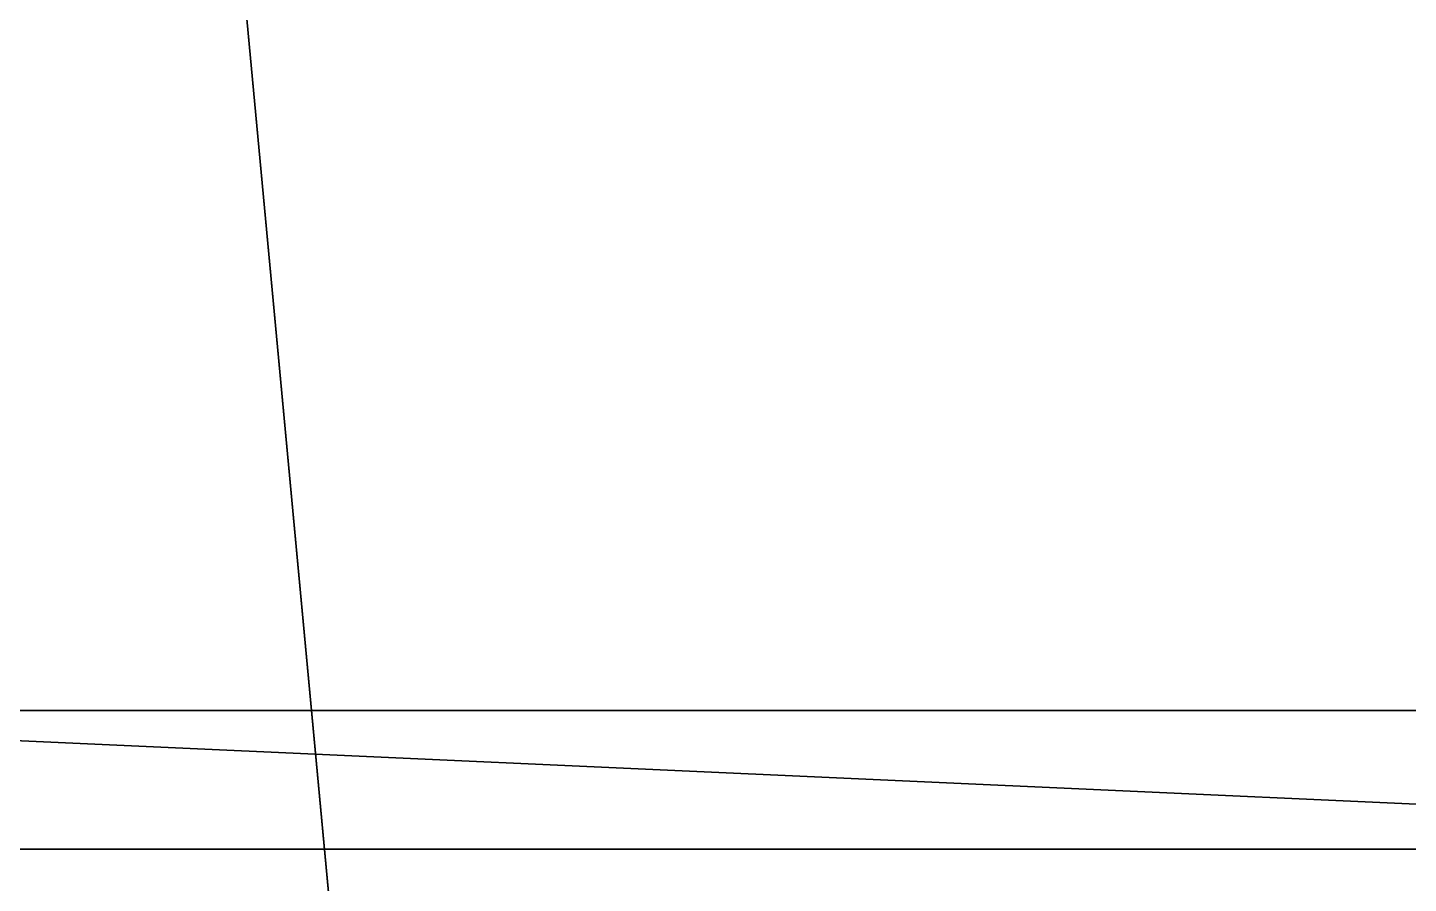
# Model space of a CAD drawing. Header units: millimetres. Extents: x -2 to 845, y -2 to 957.
# Drawn here: x 591 to 636.83, y 787.87 to 816.26 of the extents above; entities that cross this region are included whole.
import ezdxf

# ---------------------------------------------------------------- set-up
doc = ezdxf.new("R2010")
doc.units = ezdxf.units.MM
doc.header["$LTSCALE"] = 25.4

msp = doc.modelspace()

# ---------------------------------------------------------------- linework, layer by layer
for p, q in [((665.393, 793.607, 100), (568.607, 793.607, 100)), ((665.393, 793.607, 89), (568.607, 793.607, 89)), ((665.393, 793.607, 100), (568.607, 793.607, 100)), ((665.393, 793.607, 89), (568.607, 793.607, 89)), ((564, 789, 100), (670, 789, 100)), ((670, 789), (564, 789)), ((564, 789, 100), (670, 789, 100))]:
    msp.add_line(p, q)

# ---------------------------------------------------------------- meshes
mesh = msp.add_polyface()
corners = [(0, -2, -2), (545, 50, -2), (0, 957, -2), (670, -2, -2), (590, 50, -2), (670, 50, -2), (670, 0, -2), (670, 955, -2), (845, 957, -2), (545, 905, -2), (590, 905, -2), (670, 905, -2), (845, 955, -2)]
mesh.append_faces([[corners[k] for k in face] for face in [(5, 3, 6), (7, 10, 11), (8, 7, 12)]], dxfattribs={"vtx0": -1})
mesh.append_faces([[corners[k] for k in face] for face in [(0, 1, 2), (1, 3, 4), (4, 3, 5), (2, 7, 8), (9, 2, 1)]], dxfattribs={"vtx0": -1, "vtx1": -1})
mesh.append_faces([[corners[k] for k in face] for face in [(7, 2, 9)]], dxfattribs={"vtx0": -1, "vtx1": -1, "vtx2": -1})
mesh.append_faces([[corners[k] for k in face] for face in [(1, 0, 3), (7, 9, 10)]], dxfattribs={"vtx0": -1, "vtx2": -1})
mesh = msp.add_polyface()
corners = [(845, -2, -2), (670, 0, -2), (670, -2, -2), (670, 50, -2), (670, 905, -2), (670, 955, -2), (845, 955, -2), (845, 0, -2), (590, 50, -2), (545, 905, -2), (545, 50, -2), (590, 905, -2)]
mesh.append_faces([[corners[k] for k in face] for face in [(0, 1, 2), (6, 0, 7), (8, 9, 10)]], dxfattribs={"vtx0": -1})
mesh.append_faces([[corners[k] for k in face] for face in [(1, 0, 3), (4, 0, 5), (5, 0, 6), (9, 8, 11), (11, 3, 4)]], dxfattribs={"vtx0": -1, "vtx1": -1})
mesh.append_faces([[corners[k] for k in face] for face in [(3, 0, 4)]], dxfattribs={"vtx0": -1, "vtx1": -1, "vtx2": -1})
mesh.append_faces([[corners[k] for k in face] for face in [(11, 8, 3)]], dxfattribs={"vtx0": -1, "vtx2": -1})
mesh = msp.add_polyface()
corners = [(564, 789, 100), (568.607, 793.607, 100), (564, 895.393, 100), (670, 789, 100), (665.393, 793.607, 100), (665.393, 895.393, 100), (670, 895.393, 100), (568.607, 895.393, 100)]
mesh.append_faces([[corners[k] for k in face] for face in [(5, 3, 6)]], dxfattribs={"vtx0": -1})
mesh.append_faces([[corners[k] for k in face] for face in [(0, 1, 2), (1, 3, 4), (4, 3, 5)]], dxfattribs={"vtx0": -1, "vtx1": -1})
mesh.append_faces([[corners[k] for k in face] for face in [(1, 0, 3)]], dxfattribs={"vtx0": -1, "vtx2": -1})
mesh.append_faces([[corners[k] for k in face] for face in [(7, 2, 1)]], dxfattribs={"vtx1": -1})
mesh = msp.add_polyface()
corners = [(665.393, 793.607, 89), (568.607, 895.393, 89), (568.607, 793.607, 89), (665.393, 895.393, 89)]
mesh.append_faces([[corners[k] for k in face] for face in [(0, 1, 2), (1, 0, 3)]], dxfattribs={"vtx0": -1})
mesh = msp.add_polyface()
corners = [(568.607, 793.607, 100), (665.393, 793.607, 89), (568.607, 793.607, 89), (665.393, 793.607, 100)]
mesh.append_faces([[corners[k] for k in face] for face in [(0, 1, 2), (1, 0, 3)]], dxfattribs={"vtx0": -1})
mesh = msp.add_polyface()
corners = [(670, 789), (564, 789, 100), (564, 789), (670, 789, 100)]
mesh.append_faces([[corners[k] for k in face] for face in [(0, 1, 2), (1, 0, 3)]], dxfattribs={"vtx0": -1})

doc.saveas('drawing.dxf')
